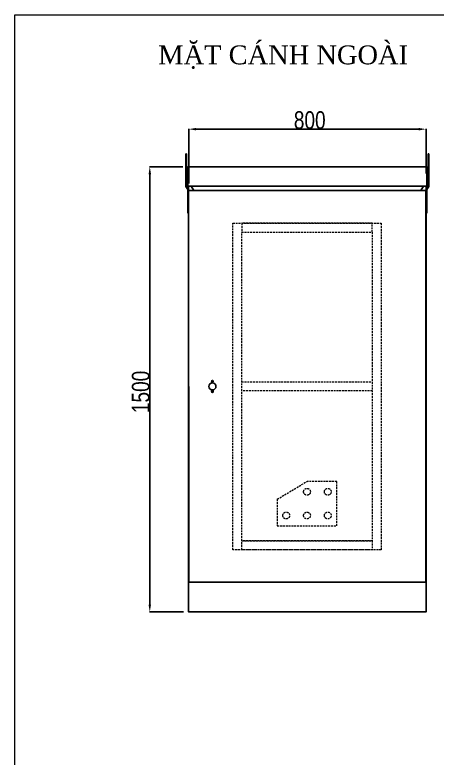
# Model space of a CAD drawing. Header units: inches. Extents: x 21 to 136330, y 8 to 58290.
# Drawn here: x 55457 to 56880, y 42747 to 45252 of the extents above; entities that cross this region are included whole.
import ezdxf
from ezdxf.enums import TextEntityAlignment as Align

# ---------------------------------------------------------------- set-up
doc = ezdxf.new("R2010")
doc.units = ezdxf.units.IN
doc.header["$MEASUREMENT"] = 0
doc.linetypes.add('HIDDEN', pattern=[9.525, 6.35, -3.175])
doc.layers.add('0 TĂNG CỨNG', color=7, linetype='Continuous', lineweight=15)
doc.layers.add('@.0.DM. NÉT ĐỨT', color=8, linetype='HIDDEN', lineweight=9)
doc.layers.add('1-EMC-ACESS', color=4, linetype='Continuous')
doc.layers.add('@.0.DM. NÉT CHÍNH', color=7, linetype='Continuous')
doc.layers.add('@.DM. KÍCH THƯỚC', color=8, linetype='Continuous', transparency=0.2)
doc.layers.add('@.DM. KÍCH THƯỚC @ 1', color=8, linetype='Continuous', transparency=0.2)
doc.styles.add('ARIAL', font='arial.ttf')
doc.styles.add('roman', font='roman.shx', dxfattribs={"width": 0.8})
doc.styles.add('Tahoma (Input Text)', font='tahoma.ttf')
doc.dimstyles.new('Kích thước Duy Mạnh', dxfattribs={"dimtxt": 30, "dimasz": 25, "dimexe": 1.25, "dimexo": 20, "dimtad": 1, "dimdec": 1, "dimtxsty": 'roman', "dimcen": 2.5, "dimclrd": 8, "dimclre": 8, "dimclrt": 2, "dimadec": 0, "dimazin": 0, "dimtfac": 1, "dimtdec": 1, "dimtix": 1, "dimtmove": 0, "dimatfit": 3, "dimfxl": 1, "dimtfillclr": 1, "dimarcsym": 0})

# ---------------------------------------------------------------- blocks, each defined once
blk = doc.blocks.new('KHUNG KT1')
at = {"color": 7}
blk.add_lwpolyline([(0, 0), (7128, 0), (7128, -5040), (0, -5040)], close=True, dxfattribs=at)
at = {"color": 1, "style": 'Tahoma (Input Text)', "flags": 8}
for tag, p in [('#01', (328.9, -4851.1)), ('#03', (1514.7, -4846.3)), ('#05', (2819, -4851.1)), ('#07', (4424, -4851.1)), ('#09', (5172.9, -4851.1)), ('#02', (189.8, -4995.1)), ('#04', (1755.3, -4995.1)), ('#06', (2727.8, -4995.1)), ('#08', (4382.7, -4995.1)), ('#10', (5172.9, -4995.1))]:
    blk.add_attdef(tag, p, '', height=60, dxfattribs=at)
blk.add_attdef('#11', text='', height=60, dxfattribs=at).set_placement((6996, -4961.6), align=Align.CENTER)
at = {"layer": '0 TĂNG CỨNG', "color": 1, "style": 'ARIAL'}
blk.add_attdef('#12', (852.8, -4987.6), '', height=60, dxfattribs=at)
blk = doc.blocks.new('*D2324')
at = {"layer": '@.DM. KÍCH THƯỚC', "color": 8, "lineweight": -2, "transparency": 16777216}
for p, q in [((56042.4, 44683.5), (56042.4, 44867.7)), ((56842.4, 44716.8), (56842.4, 44867.7))]:
    blk.add_line(p, q, dxfattribs=at)
at = {"layer": '@.DM. KÍCH THƯỚC', "lineweight": -2, "transparency": 16777216}
blk.add_line((56067.4, 44866.5), (56817.4, 44866.5), dxfattribs=at)
at = {"layer": '@.DM. KÍCH THƯỚC', "transparency": 16777216}
for points in [[(56067.4, 44870.7), (56067.4, 44862.3), (56042.4, 44866.5)], [(56817.4, 44870.7), (56817.4, 44862.3), (56842.4, 44866.5)]]:
    blk.add_solid(points, dxfattribs=at)
at = {"layer": 'Defpoints', "color": 0, "transparency": 16777216}
for p in [(56842.4, 44866.5), (56842.4, 44696.8), (56042.4, 44663.5)]:
    blk.add_point(p, dxfattribs=at)
at = {"layer": '@.DM. KÍCH THƯỚC', "color": 2, "transparency": 16777216, "insert": (56396.9, 44927.1), "char_height": 60, "attachment_point": 1, "style": 'roman'}
blk.add_mtext('800', dxfattribs=at)
blk = doc.blocks.new('*D2325')
at = {"layer": '@.DM. KÍCH THƯỚC', "color": 8, "lineweight": -2, "transparency": 16777216}
for p, q in [((56022.9, 44739.8), (55910.1, 44739.8)), ((56025.4, 43239.9), (55910.1, 43239.9))]:
    blk.add_line(p, q, dxfattribs=at)
at = {"layer": '@.DM. KÍCH THƯỚC', "lineweight": -2, "transparency": 16777216}
blk.add_line((55911.3, 44714.8), (55911.3, 43264.9), dxfattribs=at)
at = {"layer": '@.DM. KÍCH THƯỚC', "transparency": 16777216}
for points in [[(55907.2, 44714.8), (55915.5, 44714.8), (55911.3, 44739.8)], [(55907.2, 43264.9), (55915.5, 43264.9), (55911.3, 43239.9)]]:
    blk.add_solid(points, dxfattribs=at)
at = {"layer": 'Defpoints', "color": 0, "transparency": 16777216}
for p in [(56042.9, 44739.8), (55911.3, 43239.9), (56045.4, 43239.9)]:
    blk.add_point(p, dxfattribs=at)
at = {"layer": '@.DM. KÍCH THƯỚC', "color": 2, "transparency": 16777216, "insert": (55850.7, 43909.8), "char_height": 60, "attachment_point": 1, "rotation": 90, "style": 'roman'}
blk.add_mtext('1500', dxfattribs=at)
blk = doc.blocks.new('Tai cau - 1')
h = blk.add_hatch(color=8)
h.paths.add_polyline_path([(-7.5, 200), (-10, 200), (-10, 182.5), (-7.5, 182.5)])
h.paths.add_polyline_path([(-7.5, 157.5), (-10, 157.5), (-10, 89.6), (-2.5, 79.6), (-2.5, 0), (0, 0), (0, 80), (-7.5, 90.4)])
at = {"color": 8}
for p, q in [((-10, 200), (-7.5, 200)), ((-10, 89.6), (-10, 200)), ((-7.5, 200), (-7.5, 90.4)), ((-2.5, 79.6), (-10, 89.6))]:
    blk.add_line(p, q, dxfattribs=at)
at = {"color": 2}
blk.add_lwpolyline([(-10, 182.5), (-7.5, 182.5), (-7.5, 157.5), (-10, 157.5)], close=True, dxfattribs=at)
at = {"color": 8}
blk.add_lwpolyline([(-7.5, 90.4), (0, 80), (0, 0), (-2.5, 0), (-2.5, 79.6)], dxfattribs=at)
blk = doc.blocks.new('sadfsdfg')
at = {"layer": '@.0.DM. NÉT ĐỨT'}
for p, q in [((-69117.8, -36429.6), (-69017.8, -36369.6)), ((-68917.8, -36369.6), (-69017.8, -36369.6)), ((-68917.8, -36519.7), (-68917.8, -36369.7)), ((-69029.3, -36404.6), (-69029.3, -36404.6)), ((-69006.3, -36404.6), (-69006.3, -36404.6)), ((-68959.3, -36404.6), (-68959.3, -36404.6)), ((-68936.3, -36404.6), (-68936.3, -36404.6)), ((-69117.8, -36429.6), (-69117.8, -36519.6)), ((-69099.3, -36484.6), (-69099.3, -36484.6)), ((-69076.3, -36484.6), (-69076.3, -36484.6)), ((-69029.3, -36484.6), (-69029.3, -36484.6)), ((-69006.3, -36484.6), (-69006.3, -36484.6)), ((-68959.3, -36484.6), (-68959.3, -36484.6)), ((-68936.3, -36484.6), (-68936.3, -36484.6)), ((-69117.8, -36519.6), (-68917.8, -36519.7))]:
    blk.add_line(p, q, dxfattribs=at)
for centre in [(-69017.8, -36404.6), (-69017.8, -36404.6), (-68947.8, -36404.6), (-68947.8, -36404.6), (-69087.8, -36484.6), (-69087.8, -36484.6), (-69017.8, -36484.6), (-69017.8, -36484.6), (-68947.8, -36484.6), (-68947.8, -36484.6)]:
    blk.add_ellipse(centre, major_axis=(-11.5, 0), ratio=0.999993, dxfattribs=at)

msp = doc.modelspace()

# ---------------------------------------------------------------- linework, layer by layer
at = {"layer": '@.0.DM. NÉT CHÍNH', "color": 0}
for p, q in [((56059.5119, 44659.8621), (56050.9405, 44674.8621)), ((56059.5119, 44659.8621), (56050.9405, 44674.8621)), ((56833.7976, 44674.8621), (56825.2262, 44659.8621)), ((56833.7976, 44674.8621), (56825.2262, 44659.8621))]:
    msp.add_line(p, q, dxfattribs=at)
for points in [[(56039.869, 44674.8621), (56844.869, 44674.8621), (56844.869, 44739.7742), (56039.869, 44739.7742)], [(56042.369, 44674.8621), (56842.369, 44674.8621), (56842.369, 43339.8621), (56042.369, 43339.8621)], [(56042.369, 43339.8621), (56842.369, 43339.8621), (56842.369, 43239.8621), (56042.369, 43239.8621)]]:
    msp.add_lwpolyline(points, close=True, dxfattribs=at)
at = {"layer": '@.0.DM. NÉT CHÍNH', "color": 6}
msp.add_lwpolyline([(56042.869, 43339.8621), (56841.869, 43339.8621), (56841.369, 44659.8621), (56042.369, 44659.8621)], close=True, dxfattribs=at)
at = {"layer": '@.0.DM. NÉT CHÍNH', "color": 0}
for centre, radius in [((56122.369, 43999.8621), 12), ((56122.369, 44016.8621), 3), ((56122.369, 43982.8621), 3)]:
    msp.add_circle(centre, radius, dxfattribs=at)
at = {"layer": '@.0.DM. NÉT ĐỨT'}
for points in [[(56191.3586, 44549.7822), (56691.2442, 44549.7822), (56691.2442, 43449.7378), (56191.3586, 43449.7378)], [(56221.3555, 44519.7793), (56661.3586, 44519.7793), (56661.3586, 44549.7948), (56221.3555, 44549.7948)], [(56661.2473, 43479.8025), (56221.3555, 43479.8025), (56221.3555, 44519.7793), (56661.2473, 44519.7793)], [(56221.303, 44014.8443), (56661.2999, 44014.8443), (56661.2999, 43984.7372), (56221.303, 43984.7372)], [(56221.3555, 43479.8025), (56661.2442, 43479.8025), (56661.2442, 43449.7409), (56221.3555, 43449.7409)]]:
    msp.add_lwpolyline(points, close=True, dxfattribs=at)

# ---------------------------------------------------------------- block references
at = {"color": 7}
msp.add_blockref('Tai cau - 1', (56042.369, 44583.5705), dxfattribs=at)
at = {"color": 7, "xscale": -1}
msp.add_blockref('Tai cau - 1', (56842.369, 44583.5705), dxfattribs=at)
msp.add_blockref('sadfsdfg', (125459.0331, 80049.4123))
at = {"layer": '0 TĂNG CỨNG', "color": 1, "xscale": 0.8792977987369557, "yscale": 0.8792977987369557, "zscale": 0.8792977987369557}
msp.add_blockref('KHUNG KT1', (55456.5906, 45251.6693), dxfattribs=at)

# ---------------------------------------------------------------- texts
at = {"layer": '1-EMC-ACESS', "color": 1, "linetype": 'ByBlock', "lineweight": -2, "insert": (56360.9034, 45148.573), "char_height": 63.504, "width": 972.626469, "attachment_point": 2, "style": 'ARIAL'}
msp.add_mtext('{\\fTimes New Roman|b0|i0|c0|p18;\\C7;MẶT CÁNH NGOÀI}', dxfattribs=at)

# ---------------------------------------------------------------- dimensions: what is measured, and where the dimension line sits
at = {"layer": '@.DM. KÍCH THƯỚC @ 1', "color": 0}
for base, p1, p2, angle, picture, middle in [((56842.369, 44866.4868), (56042.369, 44663.5478), (56842.369, 44696.7576), 180, '*D2324', (56458.6047, 44866.4868)), ((55911.3353, 43239.8621), (56042.869, 44739.7742), (56045.4397, 43239.8621), 270, '*D2325', (55911.3353, 43989.8181))]:
    dim = msp.add_linear_dim(base=base, p1=p1, p2=p2, angle=angle, dimstyle='Kích thước Duy Mạnh', override={"dimscale": 1, "dimtxt": 60, "dimdec": 0, "dimclrd": 256, "dimtdec": 0, "dimtix": 1, "dimtofl": 0, "dimtmove": 0, "dimatfit": 1}, dxfattribs=at)
    dim.commit()
    dim.dimension.update_dxf_attribs({"geometry": picture, "text_midpoint": middle, "dimtype": 128})

doc.saveas('drawing.dxf')
